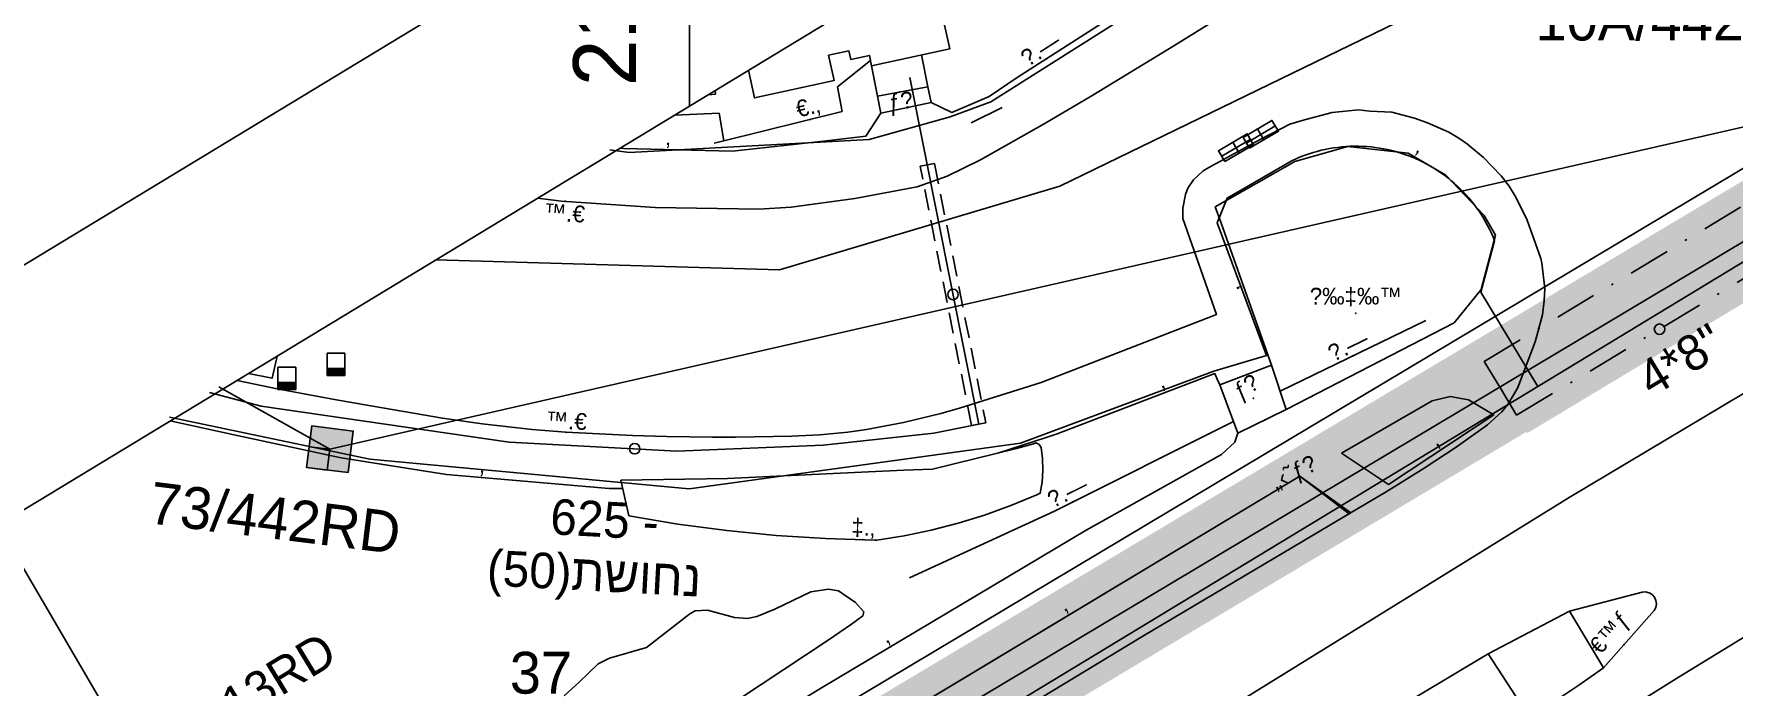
# Model space of a CAD drawing. Header units: metres. Extents: x 218299 to 220222, y 572714 to 574340.
# Drawn here: x 219368.7 to 219449.9, y 574053.9 to 574085.1 of the extents above; entities that cross this region are included whole.
import ezdxf
from ezdxf.enums import TextEntityAlignment as Align

# ---------------------------------------------------------------- set-up
doc = ezdxf.new("R2010")
doc.units = ezdxf.units.M
doc.header["$MEASUREMENT"] = 0
doc.linetypes.add('DASH15', pattern=[1.5, 1, -0.5])
doc.linetypes.add('DASHDOT4', pattern=[4, 2, -1, 0, -1])
for name, color, linetype in [('1201', 7, 'Continuous'), ('1202', 7, 'Continuous'), ('1601', 44, 'LANDBORDER'), ('1602', 44, 'Continuous'), ('1603', 44, 'Continuous'), ('6011', 10, 'Continuous'), ('6082', 1, 'CABLEUNDPROPOSE03'), ('6151', 102, 'CABLEUNDEXIST03'), ('6371', 7, 'Continuous'), ('6701', 7, 'DASH15'), ('6707', 7, 'DASHDOT4'), ('6910', 102, 'Continuous'), ('6912', 1, 'Continuous'), ('6916', 7, 'Continuous'), ('A_POINTS', 2, 'Continuous'), ('M2200', 253, 'Continuous'), ('M2401', 7, 'Continuous'), ('M2404', 7, 'Continuous'), ('M2407', 253, 'Continuous'), ('M2408', 253, 'Continuous'), ('M2412', 253, 'Continuous'), ('M2420', 253, 'Continuous'), ('m2511', 253, 'Continuous'), ('M2601', 253, 'Continuous'), ('M2602', 253, 'Continuous'), ('M2604', 253, 'Continuous'), ('M2605', 253, 'Continuous'), ('M2802', 253, 'Continuous'), ('M2809', 253, 'Continuous'), ('M4903', 253, 'Continuous'), ('M5235', 253, 'Continuous'), ('PLTMarker', 51, 'Continuous')]:
    doc.layers.add(name, color=color, linetype=linetype)
doc.styles.add('HEBTXT', font='HEBTXT')
doc.styles.add('MAVAT_HEBTXT', font='HEBTXT')
doc.linetypes.add('CABLEUNDEXIST03', pattern='A,3.5,[222,elecad.shx,S=0.01,R=0,X=0,Y=0],1.5', length=5)
doc.linetypes.add('CABLEUNDPROPOSE03', pattern='A,2,[222,elecad.shx,S=0.01,R=0,X=0,Y=0],2,-1', length=5)
doc.linetypes.add('LANDBORDER', pattern='A,6.25,[208,elecad.shx,S=0.02,R=0,X=-0.6,Y=0],12.5,[208,elecad.shx,S=0.02,R=180,X=0.6,Y=0],6.25', length=25)

# ---------------------------------------------------------------- blocks, each defined once
blk = doc.blocks.new('6910')
at = {"layer": 'A_POINTS'}
blk.add_circle((0, 0), 0.25, dxfattribs=at)
at = {"color": 0, "style": 'HEBTXT', "flags": 1}
blk.add_attdef('CODE', (-2.918, 6.399), '', height=1.7, dxfattribs=at)
at = {"color": 0, "style": 'HEBTXT'}
for tag, p in [('PATH', (0.169, 4.708)), ('HTCH', (0.169, 2.708))]:
    blk.add_attdef(tag, text='', height=1.7, dxfattribs=at).set_placement(p, align=Align.MIDDLE_CENTER)
blk = doc.blocks.new('6371')
at = {"color": 0}
for points in [[(-1, -1), (-1, 1), (1, 1), (1, -1)], [(-1, -1), (-1, 0), (0, 0), (0, -1)]]:
    blk.add_lwpolyline(points, close=True, dxfattribs=at)
blk.add_solid([(-1, -1), (1, -1), (-1, 1), (1, 1)], dxfattribs=at)
at = {"color": 0, "style": 'HEBTXT'}
blk.add_attdef('POLE_NUM', (2, 2), '', height=2, dxfattribs=at)
at = {"color": 0, "style": 'HEBTXT', "flags": 1}
blk.add_attdef('MAP_TYPE', (2.062, -0.532), '', height=2, dxfattribs=at)
blk = doc.blocks.new('6916')
at = {"layer": 'A_POINTS'}
blk.add_circle((0, 0), 0.25, dxfattribs=at)
at = {"color": 0, "style": 'HEBTXT'}
for tag, p in [('HTCH', (0.006, 3.527)), ('PIPE', (0.049, 1.33))]:
    blk.add_attdef(tag, text='', height=1.7, dxfattribs=at).set_placement(p, align=Align.MIDDLE_CENTER)
blk = doc.blocks.new('1603')
at = {"layer": 'A_POINTS'}
blk.add_circle((0, 0), 0.25, dxfattribs=at)
at = {"color": 0, "style": 'HEBTXT'}
blk.add_attdef('PARCEL_NUM', text='', height=2, dxfattribs=at).set_placement((0, 1), align=Align.CENTER)
at = {"color": 0, "style": 'HEBTXT', "flags": 1}
blk.add_attdef('LOT_NUM', text='', height=2, dxfattribs=at).set_placement((0, -2.5), align=Align.CENTER)
blk = doc.blocks.new('M2802')
blk.add_circle((0, 0), 0.025)
at = {"style": 'MAVAT_HEBTXT'}
blk.add_attdef('NAME', text='', height=0.8, dxfattribs=at).set_placement((0, 1.59), align=Align.MIDDLE)
blk = doc.blocks.new('M2404')
blk.add_circle((0, 0), 0.025)
at = {"style": 'MAVAT_HEBTXT'}
blk.add_attdef('NAME', text='', height=0.8, dxfattribs=at).set_placement((0, 1.59), align=Align.MIDDLE)
blk = doc.blocks.new('M2408')
blk.add_circle((0, 0), 0.025)
at = {"style": 'MAVAT_HEBTXT'}
blk.add_attdef('NAME', text='', height=0.8, dxfattribs=at).set_placement((0, 1.59), align=Align.MIDDLE)
blk = doc.blocks.new('M2412')
blk.add_circle((0, 0), 0.025)
at = {"style": 'MAVAT_HEBTXT'}
blk.add_attdef('NAME', text='', height=0.8, dxfattribs=at).set_placement((0, 1.59), align=Align.MIDDLE)
blk = doc.blocks.new('M2601')
blk.add_circle((0, 0), 0.025)
at = {"style": 'MAVAT_HEBTXT'}
blk.add_attdef('NAME', text='', height=0.8, dxfattribs=at).set_placement((0, 1.59), align=Align.MIDDLE)
blk = doc.blocks.new('M2602')
blk.add_circle((0, 0), 0.025)
at = {"style": 'MAVAT_HEBTXT'}
blk.add_attdef('NAME', text='', height=0.8, dxfattribs=at).set_placement((0, 1.59), align=Align.MIDDLE)
blk = doc.blocks.new('M2604')
blk.add_circle((0, 0), 0.025)
at = {"style": 'MAVAT_HEBTXT'}
blk.add_attdef('NAME', text='', height=0.8, dxfattribs=at).set_placement((0, 1.59), align=Align.MIDDLE)
blk = doc.blocks.new('M2605')
blk.add_circle((0, 0), 0.025)
at = {"style": 'MAVAT_HEBTXT'}
blk.add_attdef('NAME', text='', height=0.8, dxfattribs=at).set_placement((0, 1.59), align=Align.MIDDLE)
blk = doc.blocks.new('M2809')
blk.add_circle((0, 0), 0.025)
at = {"style": 'MAVAT_HEBTXT'}
blk.add_attdef('NAME', text='', height=0.8, dxfattribs=at).set_placement((0, 1.59), align=Align.MIDDLE)
blk = doc.blocks.new('*U89')
at = {"linetype": 'Continuous'}
for p, q in [((-0.85, 0), (-0.85, -0.66)), ((0.85, 0), (0.85, -0.66))]:
    blk.add_line(p, q, dxfattribs=at)
blk.add_solid([(-0.85, 0), (-0.85, -0.66), (0.85, -0.66)], dxfattribs=at)
at = {"linetype": 'Continuous', "extrusion": (0, 0, -1)}
blk.add_solid([(0.85, 0), (-0.85, 0), (-0.85, -0.66)], dxfattribs=at)
blk = doc.blocks.new('M5235')
for points in [[(-0.85, 1.47), (0.85, 1.47)], [(-0.85, -0.66), (-0.85, 1.47)], [(-0.85, 0), (0.85, 0)], [(0.85, -0.66), (0.85, 1.47)], [(-0.85, -0.66), (0.85, -0.66)]]:
    blk.add_lwpolyline(points)
at = {"linetype": 'Continuous'}
blk.add_blockref('*U89', (0, 0), dxfattribs=at)
at = {"style": 'MAVAT_HEBTXT', "flags": 1}
for tag, p in [('MARK', (0, 2.72)), ('HEIGHT', (0, -1.92)), ('NAME', (0, -4.48))]:
    blk.add_attdef(tag, text='', height=0.8, dxfattribs=at).set_placement(p, align=Align.MIDDLE)
blk = doc.blocks.new('M4903')
blk.add_lwpolyline([(-1.6, -0.59), (1.6, -0.59), (1.6, 0.62), (-1.6, 0.62)], close=True)
for points in [[(-1.57, 0), (1.57, 0)], [(0, 0.62), (0, -0.59)]]:
    blk.add_lwpolyline(points)
at = {"style": 'MAVAT_HEBTXT', "flags": 1}
for tag, p in [('MARK', (0, 1.87)), ('IL', (0, -6.97))]:
    blk.add_attdef(tag, text='', height=0.8, dxfattribs=at).set_placement(p, align=Align.MIDDLE)
at = {"style": 'MAVAT_HEBTXT'}
for tag, p in [('HEIGHT', (0, -1.84)), ('NAME', (0, -4.41))]:
    blk.add_attdef(tag, text='', height=0.8, dxfattribs=at).set_placement(p, align=Align.MIDDLE)
blk = doc.blocks.new('111')
at = {"layer": 'M2200'}
blk.add_polyline3d([(219418.495, 574092.859, 595.771), (219418.857, 574092.938, 594.815), (219419.959, 574087.87, 594.815), (219412.052, 574086.15, 602.165), (219412.437, 574084.381, 595.565), (219408.704, 574083.568, 595.565), (219408.597, 574084.057, 595.565), (219407.712, 574083.865, 595.565), (219407.622, 574084.279, 600.965), (219406.647, 574084.067, 600.965), (219406.911, 574082.855, 596.165), (219403.098, 574082.026, 596.165), (219402.81, 574083.349, 599.92)], dxfattribs=at)
at = {"layer": 'M2401'}
for points in [[(219392.737, 574077.24, 593.008), (219393.87, 574077.094, 593.008), (219398.348, 574076.789, 593.008), (219403.318, 574076.709, 593.008), (219404.85, 574076.802, 593.008), (219407.899, 574077.215, 593.008), (219410.885, 574077.78, 593.008), (219412.318, 574078.293, 593.008), (219413.904, 574079.073, 593.008), (219416.957, 574080.792, 593.008), (219419.195, 574082.115, 593.008), (219423.153, 574084.523, 593.008), (219430.845, 574089.291, 593.008), (219436.498, 574092.659, 593.008), (219438.287, 574093.742, 593.008), (219445.519, 574098.139, 593.008), (219451.2, 574101.519, 593.008)], [(219411.36, 574050.058, 579.637), (219421.676, 574056.302, 579.637), (219427.464, 574059.739, 579.637), (219428.761, 574060.508, 579.637), (219431.358, 574062.048, 579.637), (219433.304, 574063.203, 579.637), (219435.127, 574064.339, 579.637), (219436.657, 574065.342, 579.637), (219438.141, 574066.411, 579.637), (219438.832, 574067.028, 579.637), (219439.127, 574067.376, 579.637), (219439.582, 574068.159, 579.637), (219439.653, 574068.314, 579.637), (219440.433, 574070.371, 579.637), (219440.773, 574071.667, 579.637), (219440.865, 574072.324, 579.637), (219440.887, 574072.924, 579.637), (219440.75, 574074.125, 579.637), (219440.693, 574074.348, 579.637), (219440.044, 574076.181, 579.637), (219439.51, 574077.288, 579.637), (219439.18, 574077.812, 579.637), (219438.806, 574078.299, 579.637), (219437.954, 574079.176, 579.637), (219437.308, 574079.724, 579.637), (219437.195, 574079.82, 579.637), (219436.785, 574080.106, 579.637), (219436.3, 574080.387, 579.637), (219435.278, 574080.846, 579.637), (219434.66, 574081.069, 579.637), (219433.571, 574081.349, 579.637), (219432.527, 574081.401, 579.637), (219431.977, 574081.455, 579.637), (219430.73, 574081.336, 579.637), (219429.407, 574080.989, 579.637), (219428.705, 574080.774, 579.637), (219427.284, 574080.041, 579.637), (219424.832, 574078.706, 579.637), (219424.56, 574078.544, 579.637), (219424.087, 574078.112, 579.637), (219423.821, 574077.718, 579.637), (219423.705, 574077.408, 579.637), (219423.579, 574076.756, 579.637), (219423.58, 574076.26, 579.637), (219425.19, 574071.671, 579.637), (219416.811, 574068.427, 579.637), (219412.898, 574067.197, 579.637), (219412.017, 574066.943, 579.637), (219410.228, 574066.52, 579.637), (219408.458, 574066.178, 579.637), (219407.568, 574066.049, 579.637), (219406.226, 574065.921, 579.637), (219404.883, 574065.857, 579.637), (219402.195, 574065.817, 579.637), (219401.102, 574065.82, 579.637), (219398.918, 574065.845, 579.637), (219397.279, 574065.889, 579.637), (219394.078, 574066.051, 579.637), (219392.481, 574066.178, 579.637), (219390.089, 574066.446, 579.637), (219388.182, 574066.722, 579.637), (219384.388, 574067.369, 579.637), (219383.019, 574067.618, 579.637), (219380.284, 574068.127, 579.637), (219378.369, 574068.528, 579.637)], [(219380.278, 574069.686, 587.687), (219380.043, 574068.63, 587.687), (219378.913, 574068.858, 587.687)], [(219414.779, 574041.462, 584.533), (219438.173, 574055.457, 584.533), (219442.072, 574057.5, 584.533), (219445.54, 574058.403, 584.533), (219445.705, 574058.415, 584.533), (219445.874, 574058.376, 584.533), (219446.023, 574058.287, 584.533), (219446.134, 574058.164, 584.533), (219446.203, 574058.013, 584.533), (219446.214, 574057.927, 584.533), (219446.226, 574057.841, 584.533), (219446.195, 574057.671, 584.533), (219446.118, 574057.524, 584.533), (219443.688, 574054.786, 584.533), (219442.512, 574053.966, 584.533), (219440.165, 574052.397, 584.533)]]:
    blk.add_polyline3d(points, dxfattribs=at)
at = {"layer": 'M2404'}
for points in [[(219392.737, 574077.24, 593.008), (219393.87, 574077.094, 593.008), (219398.348, 574076.789, 593.008), (219403.318, 574076.709, 593.008), (219404.85, 574076.802, 593.008), (219407.899, 574077.215, 593.008), (219410.885, 574077.78, 593.008), (219412.318, 574078.293, 593.008), (219413.904, 574079.073, 593.008), (219416.957, 574080.792, 593.008), (219419.195, 574082.115, 593.008), (219423.153, 574084.523, 593.008), (219430.845, 574089.291, 593.008), (219436.498, 574092.659, 593.008), (219438.287, 574093.742, 593.008), (219445.519, 574098.139, 593.008), (219451.2, 574101.519, 593.008)], [(219411.36, 574050.058, 589.648), (219421.676, 574056.302, 589.648), (219427.464, 574059.739, 589.648), (219428.761, 574060.508, 589.648), (219431.358, 574062.048, 589.648), (219433.304, 574063.203, 589.648), (219435.127, 574064.339, 589.648), (219436.657, 574065.342, 589.648), (219438.141, 574066.411, 589.648), (219438.832, 574067.028, 589.648), (219439.127, 574067.376, 589.648), (219439.582, 574068.159, 589.648), (219439.653, 574068.314, 589.648), (219440.433, 574070.371, 589.648), (219440.773, 574071.667, 589.648), (219440.865, 574072.324, 589.648), (219440.887, 574072.924, 589.648), (219440.75, 574074.125, 589.648), (219440.693, 574074.348, 589.648), (219440.044, 574076.181, 589.648), (219439.51, 574077.288, 589.648), (219439.18, 574077.812, 589.648), (219438.806, 574078.299, 589.648), (219437.954, 574079.176, 589.648), (219437.308, 574079.724, 589.648), (219437.195, 574079.82, 589.648), (219436.785, 574080.106, 589.648), (219436.3, 574080.387, 589.648), (219435.278, 574080.846, 589.648), (219434.66, 574081.069, 589.648), (219433.571, 574081.349, 589.648), (219432.527, 574081.401, 589.648), (219431.977, 574081.455, 589.648), (219430.73, 574081.336, 589.648), (219429.407, 574080.989, 589.648), (219428.705, 574080.774, 589.648), (219427.284, 574080.041, 589.648), (219424.832, 574078.706, 589.648), (219424.56, 574078.544, 589.648), (219424.087, 574078.112, 589.648), (219423.821, 574077.718, 589.648), (219423.705, 574077.408, 589.648), (219423.579, 574076.756, 589.648), (219423.58, 574076.26, 589.648), (219425.19, 574071.671, 589.648), (219416.811, 574068.427, 589.648), (219412.898, 574067.197, 589.648), (219412.017, 574066.943, 589.648), (219410.228, 574066.52, 589.648), (219408.458, 574066.178, 589.648), (219407.568, 574066.049, 589.648), (219406.226, 574065.921, 589.648), (219404.883, 574065.857, 589.648), (219402.195, 574065.817, 589.648), (219401.102, 574065.82, 589.648), (219398.918, 574065.845, 589.648), (219397.279, 574065.889, 589.648), (219394.078, 574066.051, 589.648), (219392.481, 574066.178, 589.648), (219390.089, 574066.446, 589.648), (219388.182, 574066.722, 589.648), (219384.388, 574067.369, 589.648), (219383.019, 574067.618, 589.648), (219380.284, 574068.127, 589.648), (219378.369, 574068.528, 589.648)], [(219380.278, 574069.686, 587.687), (219380.043, 574068.63, 587.687), (219378.913, 574068.858, 587.687)], [(219442.072, 574057.5, 585.433), (219445.54, 574058.403, 585.433), (219445.705, 574058.415, 585.433), (219445.874, 574058.376, 585.433), (219446.023, 574058.287, 585.433), (219446.134, 574058.164, 585.433), (219446.203, 574058.013, 585.433), (219446.214, 574057.927, 585.433), (219446.226, 574057.841, 585.433), (219446.195, 574057.671, 585.433), (219446.118, 574057.524, 585.433), (219443.688, 574054.786, 585.433)], [(219438.173, 574055.457, 584.533), (219414.779, 574041.462, 584.533), (219412.836, 574040.317, 584.533), (219410.872, 574039.133, 584.533), (219404.77, 574035.358, 584.533), (219401.829, 574033.543, 584.533), (219397.433, 574030.898, 584.533), (219391.903, 574027.545, 584.533), (219386.946, 574024.527, 584.533), (219384.344, 574022.982, 584.533), (219379.163, 574019.824, 584.533), (219373.769, 574016.61, 584.533), (219371.574, 574015.274, 584.533), (219369.378, 574013.939, 584.533), (219360.586, 574008.593, 584.533), (219355.962, 574005.844, 584.533), (219346.068, 573999.885, 584.533), (219344.867, 573999.171, 584.533), (219344.867, 573999.171, 584.533), (219344.867, 573999.171, 584.533), (219340.523, 573996.585, 584.533)]]:
    blk.add_polyline3d(points, dxfattribs=at)
at = {"layer": 'M2407'}
for points in [[(219401.242, 574082.207, 587.612), (219400.889, 574082.184, 587.612)], [(219399.284, 574081.211, 587.612), (219401.417, 574081.304, 587.612)]]:
    blk.add_polyline3d(points, dxfattribs=at)
at = {"layer": 'M2408'}
for points in [[(219436.557, 574071.285, 585.287), (219428.52, 574067.129, 585.287), (219426.212, 574066.003, 585.287), (219426.072, 574065.58, 585.287), (219425.432, 574064.984, 585.287), (219418.959, 574061.369, 585.287)], [(219443.688, 574054.786, 585.283), (219442.072, 574057.5, 585.283)], [(219440.165, 574052.397, 585.208), (219438.173, 574055.457, 585.208)]]:
    blk.add_polyline3d(points, dxfattribs=at)
at = {"layer": 'M2412'}
for points in [[(219411.391, 574082.562, 587.351), (219408.982, 574082.118, 587.351), (219409.14, 574081.296, 586.976), (219411.554, 574081.807, 586.976)], [(219425.353, 574068.309, 586.802), (219426.212, 574066.003, 585.002), (219428.52, 574067.129, 585.002), (219427.821, 574069.259, 586.802)]]:
    blk.add_polyline3d(points, close=True, dxfattribs=at)
at = {"layer": 'M2420'}
for points in [[(219269.5, 573961.12), (219289.529, 573970.985), (219308.394, 573982.007), (219313.709, 573985.471), (219375.059, 574021.492), (219442.049, 574062.93), (219453.2, 574069.582), (219466.311, 574076.718), (219568.204, 574138.273), (219580.156, 574145.612), (219595.255, 574153.366), (219695.469, 574214.527), (219702.903, 574218.819)], [(219277.3, 573946.38), (219296.25, 573958.952), (219314.339, 573973.014), (219319.452, 573976.38), (219380.511, 574012.609), (219447.317, 574054.359), (219459.053, 574061.55), (219471.289, 574068.042), (219573.396, 574129.726), (219586.187, 574137.537), (219600.145, 574144.634), (219701.809, 574206.914), (219707.996, 574210.42)], [(219387.876, 574074.293), (219404.3, 574073.81), (219417.7, 574077.81), (219439.91, 574088.62), (219452.2, 574097.88), (219463.7, 574104.81), (219475.2, 574114.31), (219476.5, 574115.38), (219480.2, 574124.88), (219481.338, 574130.965)]]:
    blk.add_lwpolyline(points, dxfattribs=at)
at = {"layer": 'm2511'}
blk.add_polyline3d([(219427.821, 574069.259, 587.612), (219428.52, 574067.129, 587.612)], dxfattribs=at)
at = {"layer": 'M2601'}
for points in [[(219408.704, 574083.568, 588.962), (219408.982, 574082.118, 588.962), (219409.14, 574081.296, 588.962), (219408.431, 574080.204, 588.962), (219406.405, 574079.956, 588.962), (219402.06, 574079.491, 589.112), (219396.839, 574079.608, 589.112), (219396.667, 574079.624, 589.112)], [(219414.946, 574081.574, 588.002), (219413.462, 574080.831, 588.002)], [(219425.134, 574076.822, 587.462), (219428.935, 574078.988, 587.312), (219428.935, 574078.988, 587.312), (219431.469, 574079.714, 587.312), (219431.469, 574079.714, 587.312), (219434.36, 574079.387, 587.162), (219434.36, 574079.387, 587.162), (219436.164, 574078.342, 587.012), (219436.164, 574078.342, 587.012), (219437.984, 574076.406, 586.712), (219437.984, 574076.406, 586.712), (219438.533, 574075.47, 586.562), (219438.533, 574075.47, 586.562), (219437.845, 574072.868, 586.262), (219437.845, 574072.868, 586.262), (219436.557, 574071.285, 585.962), (219436.557, 574071.285, 585.962)], [(219427.821, 574069.259, 587.612), (219427.821, 574069.259, 587.612), (219425.399, 574076.085, 587.462), (219425.399, 574076.085, 587.462), (219425.134, 574076.822, 587.462), (219425.134, 574076.822, 587.462)], [(219426.212, 574066.003, 585.962), (219426.212, 574066.003, 585.962), (219426.212, 574066.003, 585.962), (219426.212, 574066.003, 585.962), (219425.353, 574068.309, 587.612), (219425.353, 574068.309, 587.612), (219425.232, 574068.584, 587.612), (219425.111, 574068.858, 587.612), (219425.111, 574068.858, 587.612), (219417.578, 574065.978, 587.612), (219417.045, 574065.805, 587.63)], [(219431.168, 574065.055, 585.737), (219435.504, 574067.546, 585.887), (219436.366, 574067.757, 585.887), (219437.238, 574067.595, 585.887), (219438.447, 574066.874, 585.887), (219433.418, 574063.557, 585.737), (219431.168, 574065.055, 585.737)], [(219383.349, 574064.833, 588.362), (219378.367, 574065.889, 588.598), (219375.173, 574066.591, 588.598)], [(219417.045, 574065.805, 587.63), (219414.74, 574065.055, 587.706)], [(219396.806, 574063.358, 588.195), (219396.156, 574063.353, 588.212), (219388.372, 574064.033, 588.362), (219383.349, 574064.833, 588.362)], [(219431.61, 574062.198, 585.737), (219429.179, 574063.952, 585.737), (219404.53, 574049.137, 584.837)], [(219418.959, 574061.369, 585.362), (219418.959, 574061.369, 585.362), (219418.959, 574061.369, 585.362), (219406.393, 574053.882, 585.062), (219400.325, 574050.186, 584.762)]]:
    blk.add_polyline3d(points, dxfattribs=at)
at = {"layer": 'M2602'}
for points in [[(219408.649, 574083.821, 588.062), (219407.066, 574082.559, 588.062), (219407.295, 574081.381, 588.062), (219401.633, 574079.979, 588.062), (219401.17, 574079.864, 588.062)], [(219401.242, 574082.207, 588.062), (219401.22, 574082.385, 588.062)], [(219401.633, 574079.979, 588.062), (219401.417, 574081.304, 588.062)]]:
    blk.add_polyline3d(points, dxfattribs=at)
at = {"layer": 'M2604'}
blk.add_polyline3d([(219397.099, 574062.048, 588.705), (219399.433, 574061.658, 588.627), (219401.779, 574061.348, 588.547), (219404.133, 574061.117, 588.463), (219406.494, 574060.966, 588.377), (219408.859, 574060.894, 588.288), (219408.96, 574060.893, 588.285), (219410.255, 574061.099, 588.021), (219411.548, 574061.368, 587.807), (219412.834, 574061.7, 587.641), (219414.107, 574062.093, 587.525), (219415.364, 574062.547, 587.459), (219416.6, 574063.059, 587.443), (219416.764, 574063.132, 587.445), (219416.857, 574063.669, 587.63), (219416.893, 574064.227, 587.763), (219416.873, 574064.797, 587.842), (219416.804, 574065.323, 587.865), (219416.715, 574065.459, 587.865), (219416.662, 574065.5, 587.865), (219416.548, 574065.536, 587.865), (219416.442, 574065.498, 587.865), (219415.627, 574065.274, 587.865), (219411.611, 574064.281, 587.865), (219410.25, 574064.237, 587.865), (219401.82, 574063.842, 588.495), (219396.718, 574063.752, 588.285), (219397.099, 574062.048, 588.705)], dxfattribs=at)
at = {"layer": 'M2605'}
for points in [[(219424.352, 574088.58, 587.312), (219424.352, 574088.58, 587.312), (219415.669, 574083.002, 587.312), (219414.326, 574082.096, 587.312), (219412.537, 574081.33, 587.312), (219411.554, 574081.807, 587.312), (219411.554, 574081.807, 587.312), (219411.391, 574082.562, 587.351), (219411.094, 574084.088, 587.445)], [(219428.232, 574068.006, 586.53), (219435.205, 574071.398, 586.53)], [(219410.518, 574059.085, 586.83), (219417.443, 574062.283, 586.53), (219426.005, 574066.56, 586.53)]]:
    blk.add_polyline3d(points, dxfattribs=at)
at = {"layer": 'M2802'}
blk.add_polyline3d([(219427.821, 574069.259, 586.802), (219425.399, 574076.085, 586.723), (219425.134, 574076.822, 586.723), (219428.935, 574078.988, 586.573), (219431.469, 574079.714, 586.423), (219434.36, 574079.387, 586.273), (219436.164, 574078.342, 586.123), (219437.984, 574076.406, 585.973), (219438.533, 574075.47, 585.823), (219437.845, 574072.868, 585.523), (219436.557, 574071.285, 585.287), (219428.52, 574067.129, 585.062)], close=True, dxfattribs=at)
blk.add_polyline3d([(219394.005, 574053.448, 585.959), (219394.72, 574054.111, 586.086), (219395.63, 574054.979, 586.26), (219396.165, 574055.251, 586.296), (219397.949, 574055.763, 586.296), (219400.018, 574057.371, 586.296), (219400.275, 574057.509, 586.296), (219400.858, 574057.539, 586.296), (219402.15, 574057.196, 586.296), (219402.772, 574057.15, 586.296), (219403.211, 574057.245, 586.296), (219404.082, 574057.601, 586.296), (219405.794, 574058.416, 586.296), (219406.638, 574058.554, 586.296), (219407.113, 574058.465, 586.141), (219407.941, 574057.916, 585.456), (219408.336, 574057.465, 585.174), (219408.283, 574057.267, 585.036), (219407.75, 574056.875, 584.845), (219406.623, 574056.107, 584.826), (219402.345, 574053.281, 584.616)], dxfattribs=at)
at = {"layer": 'M2809'}
blk.add_polyline3d([(219411.36, 574050.058, 584.308), (219421.676, 574056.302, 584.608), (219427.464, 574059.739, 584.908), (219428.761, 574060.508, 584.938), (219431.358, 574062.048, 584.892), (219431.528, 574062.149, 584.893), (219429.179, 574063.952, 584.998), (219416.854, 574056.545, 584.788), (219404.53, 574049.137, 584.683)], dxfattribs=at)
for points in [[(219442.072, 574057.5, 585.433), (219445.54, 574058.403, 585.433), (219445.705, 574058.415, 585.433), (219445.874, 574058.376, 585.433), (219446.023, 574058.287, 585.433), (219446.134, 574058.164, 585.433), (219446.203, 574058.013, 585.433), (219446.226, 574057.841, 585.433), (219446.195, 574057.671, 585.433), (219446.118, 574057.524, 585.433), (219443.688, 574054.786, 585.283)], [(219414.779, 574041.462, 584.533), (219438.173, 574055.457, 585.283), (219440.165, 574052.397, 585.208), (219416.193, 574037.871, 584.383), (219414.958, 574037.091, 584.293), (219413.335, 574036.067, 584.293), (219394.826, 574024.937, 583.768), (219388.956, 574021.369, 583.558), (219384.659, 574018.821, 583.453), (219369.385, 574009.588, 583.033), (219371.574, 574015.274, 583.348), (219371.574, 574015.274, 583.325), (219371.574, 574015.274, 583.325), (219373.769, 574016.61, 583.378), (219379.163, 574019.824, 583.588), (219384.344, 574022.982, 583.693), (219386.946, 574024.527, 583.798), (219391.903, 574027.545, 584.008), (219397.433, 574030.898, 584.113), (219401.829, 574033.543, 584.218), (219404.77, 574035.358, 584.323), (219410.872, 574039.133, 584.428), (219412.836, 574040.317, 584.533)]]:
    blk.add_polyline3d(points, close=True, dxfattribs=at)
at = {"layer": 'M2404'}
ref = blk.add_blockref('M2404', (219394.052, 574077.082), dxfattribs=dict(at, xscale=0.5, yscale=0.5, zscale=0.5))
ref.add_attrib('NAME', '™.€', dxfattribs={"layer": '0', "height": 0.8, "rotation": 356.10667, "style": 'MAVAT_HEBTXT'}).set_placement((219394.015, 574076.533), align=Align.MIDDLE)
ref = blk.add_blockref('M2404', (219394.078, 574066.051), dxfattribs=dict(at, xscale=0.5, yscale=0.5, zscale=0.5))
ref.add_attrib('NAME', '™.€', dxfattribs={"layer": '0', "height": 0.8, "rotation": 357.10802, "style": 'MAVAT_HEBTXT'}).set_placement((219394.106, 574066.6), align=Align.MIDDLE)
at = {"layer": 'M2408'}
ref = blk.add_blockref('M2408', (219427.507, 574066.635), dxfattribs=dict(at, xscale=0.5, yscale=0.5, zscale=0.5))
ref.add_attrib('NAME', '„‹˜ƒ\x8e', dxfattribs={"layer": '0', "height": 0.8, "rotation": 26.00496, "style": 'MAVAT_HEBTXT'}).set_placement((219428.927, 574064.051), align=Align.MIDDLE)
at = {"layer": 'M2412'}
ref = blk.add_blockref('M2412', (219410.022, 574082.309), dxfattribs=dict(at, xscale=0.5, yscale=0.5, zscale=0.5, rotation=273.7050076269932))
ref.add_attrib('NAME', 'ƒ\x8e', dxfattribs={"layer": '0', "height": 0.8, "rotation": 8.6282, "style": 'MAVAT_HEBTXT'}).set_placement((219410.104, 574081.766), align=Align.MIDDLE)
ref = blk.add_blockref('M2412', (219426.955, 574067.673), dxfattribs=dict(at, xscale=0.5, yscale=0.5, zscale=0.5))
ref.add_attrib('NAME', 'ƒ\x8e', dxfattribs={"layer": '0', "height": 0.8, "rotation": 32.63426, "style": 'MAVAT_HEBTXT'}).set_placement((219426.659, 574068.136), align=Align.MIDDLE)
at = {"layer": 'M2601'}
ref = blk.add_blockref('M2601', (219398.966, 574079.56), dxfattribs=dict(at, xscale=0.5, yscale=0.5, zscale=0.5))
ref.add_attrib('NAME', '‚', dxfattribs={"layer": '0', "height": 0.8, "rotation": 358.71322, "style": 'MAVAT_HEBTXT'}).set_placement((219398.978, 574080.11), align=Align.MIDDLE)
ref = blk.add_blockref('M2601', (219434.664, 574079.211), dxfattribs=dict(at, xscale=0.5, yscale=0.5, zscale=0.5))
ref.add_attrib('NAME', '‚', dxfattribs={"layer": '0', "height": 0.8, "rotation": 329.93361, "style": 'MAVAT_HEBTXT'}).set_placement((219434.939, 574079.687), align=Align.MIDDLE)
ref = blk.add_blockref('M2601', (219426.479, 574073.041), dxfattribs=dict(at, xscale=0.5, yscale=0.5, zscale=0.5))
ref.add_attrib('NAME', '‚', dxfattribs={"layer": '0', "height": 0.8, "rotation": 109.53016, "style": 'MAVAT_HEBTXT'}).set_placement((219425.961, 574072.857), align=Align.MIDDLE)
ref = blk.add_blockref('M2601', (219422.746, 574067.954), dxfattribs=dict(at, xscale=0.5, yscale=0.5, zscale=0.5))
ref.add_attrib('NAME', '‚', dxfattribs={"layer": '0', "height": 0.8, "rotation": 20.92021, "style": 'MAVAT_HEBTXT'}).set_placement((219422.55, 574068.468), align=Align.MIDDLE)
ref = blk.add_blockref('M2601', (219435.924, 574065.21), dxfattribs=dict(at, xscale=0.5, yscale=0.5, zscale=0.5))
ref.add_attrib('NAME', '‚', dxfattribs={"layer": '0', "height": 0.8, "rotation": 33.41518, "style": 'MAVAT_HEBTXT'}).set_placement((219435.621, 574065.669), align=Align.MIDDLE)
ref = blk.add_blockref('M2601', (219390.055, 574063.886), dxfattribs=dict(at, xscale=0.5, yscale=0.5, zscale=0.5))
ref.add_attrib('NAME', '‚', dxfattribs={"layer": '0', "height": 0.8, "rotation": 355.00621, "style": 'MAVAT_HEBTXT'}).set_placement((219390.103, 574064.434), align=Align.MIDDLE)
ref = blk.add_blockref('M2601', (219418.139, 574057.317), dxfattribs=dict(at, xscale=0.5, yscale=0.5, zscale=0.5))
ref.add_attrib('NAME', '‚', dxfattribs={"layer": '0', "height": 0.8, "rotation": 31.00778, "style": 'MAVAT_HEBTXT'}).set_placement((219417.855, 574057.788), align=Align.MIDDLE)
ref = blk.add_blockref('M2601', (219409.622, 574055.806), dxfattribs=dict(at, xscale=0.5, yscale=0.5, zscale=0.5))
ref.add_attrib('NAME', '‚', dxfattribs={"layer": '0', "height": 0.8, "rotation": 30.78749, "style": 'MAVAT_HEBTXT'}).set_placement((219409.341, 574056.278), align=Align.MIDDLE)
at = {"layer": 'M2602'}
ref = blk.add_blockref('M2602', (219405.798, 574081.01), dxfattribs=dict(at, xscale=0.5, yscale=0.5, zscale=0.5))
ref.add_attrib('NAME', '€.‚', dxfattribs={"layer": '0', "height": 0.8, "rotation": 13.91258, "style": 'MAVAT_HEBTXT'}).set_placement((219405.665, 574081.544), align=Align.MIDDLE)
at = {"layer": 'M2604'}
ref = blk.add_blockref('M2604', (219408.283, 574060.912), dxfattribs=dict(at, xscale=0.5, yscale=0.5, zscale=0.5))
ref.add_attrib('NAME', '‡.‚', dxfattribs={"layer": '0', "height": 0.8, "rotation": 358.27079, "style": 'MAVAT_HEBTXT'}).set_placement((219408.3, 574061.461), align=Align.MIDDLE)
at = {"layer": 'M2605'}
ref = blk.add_blockref('M2605', (219417.07, 574083.902), dxfattribs=dict(at, xscale=0.5, yscale=0.5, zscale=0.5))
ref.add_attrib('NAME', '\x9a.—', dxfattribs={"layer": '0', "height": 0.8, "rotation": 32.71349, "style": 'MAVAT_HEBTXT'}).set_placement((219416.773, 574084.365), align=Align.MIDDLE)
ref = blk.add_blockref('M2605', (219431.719, 574069.702), dxfattribs=dict(at, xscale=0.5, yscale=0.5, zscale=0.5))
ref.add_attrib('NAME', '\x9a.—', dxfattribs={"layer": '0', "height": 0.8, "rotation": 25.94195, "style": 'MAVAT_HEBTXT'}).set_placement((219431.478, 574070.196), align=Align.MIDDLE)
ref = blk.add_blockref('M2605', (219418.31, 574062.716), dxfattribs=dict(at, xscale=0.5, yscale=0.5, zscale=0.5))
ref.add_attrib('NAME', '\x9a.—', dxfattribs={"layer": '0', "height": 0.8, "rotation": 26.53978, "style": 'MAVAT_HEBTXT'}).set_placement((219418.064, 574063.208), align=Align.MIDDLE)
at = {"layer": 'M2802'}
ref = blk.add_blockref('M2802', (219431.85, 574071.739, 586.502), dxfattribs=dict(at, xscale=0.5, yscale=0.5, zscale=0.5))
ref.add_attrib('NAME', '\x8d‰‡‰™', dxfattribs={"layer": '0', "height": 0.8, "style": 'MAVAT_HEBTXT'}).set_placement((219431.85, 574072.535, 586.502), align=Align.MIDDLE)
at = {"layer": 'M2809'}
ref = blk.add_blockref('M2809', (219444.67, 574055.892, 585.343), dxfattribs=dict(at, xscale=0.5, yscale=0.5, zscale=0.5))
ref.add_attrib('NAME', '€™ƒ', dxfattribs={"layer": '0', "height": 0.8, "rotation": 48.40778, "style": 'MAVAT_HEBTXT'}).set_placement((219444.075, 574056.421, 585.343), align=Align.MIDDLE)
at = {"layer": 'M4903'}
for p, xscale, yscale, zscale, rotation in [((219427.313, 574080.282, 586.38), 0.4999999999999998, 0.4999999999999998, 0.4999999999999998, 30.62473108678914), ((219426.13, 574079.643, 586.38), 0.5, 0.5, 0.5, 30.34636530998134)]:
    blk.add_blockref('M4903', p, dxfattribs=dict(at, xscale=xscale, yscale=yscale, zscale=zscale, rotation=rotation))
at = {"layer": 'M5235', "xscale": 0.5, "yscale": 0.5, "zscale": 0.5}
for p in [(219383.099, 574069.099, 587.468), (219380.744, 574068.42, 587.505)]:
    blk.add_blockref('M5235', p, dxfattribs=at)
blk = doc.blocks.new('6912')
at = {"layer": 'A_POINTS'}
blk.add_circle((0, 0), 0.25, dxfattribs=at)
at = {"color": 0, "style": 'HEBTXT', "flags": 1}
blk.add_attdef('CODE', (-2.918, 6.399), '', height=1.7, dxfattribs=at)
at = {"color": 0, "style": 'HEBTXT'}
for tag, p in [('PATH', (0.169, 4.708)), ('HTCH', (0.169, 2.708))]:
    blk.add_attdef(tag, text='', height=1.7, dxfattribs=at).set_placement(p, align=Align.MIDDLE_CENTER)

msp = doc.modelspace()

# ---------------------------------------------------------------- linework, layer by layer
at = {"layer": '1201'}
msp.add_lwpolyline([(219400, 574081.6447), (219400, 574093.3395)], dxfattribs=at)
at = {"layer": '1202'}
for points in [[(218726.735, 572719.2942), (220113.8457, 573560.3928), (219685.6545, 574266.551), (218298.5438, 573425.4525)], [(218730.1009, 572733.03), (220100.1099, 573563.7586), (219682.2886, 574252.8152), (218312.2795, 573422.0866)]]:
    msp.add_lwpolyline(points, close=True, dxfattribs=at)
at = {"layer": '1601'}
for points in [[(219463.12, 574081.92), (219440.56, 574068.24), (219417.37, 574054.19), (219366.7, 574023.54), (219335.463, 574004.881), (219317.12, 573993.92), (219267.9449, 573964.7529), (219262.41, 573961.47), (219259.7877, 573966.0376), (219248.31, 573986.03), (219246.6722, 573988.9011)], [(219282.8532, 573937.73), (219281.5263, 573940.1351), (219267.9449, 573964.7529), (219317.12, 573993.92), (219335.463, 574004.881), (219366.7, 574023.54), (219417.37, 574054.19), (219440.56, 574068.24), (219463.12, 574081.92)]]:
    msp.add_lwpolyline(points, dxfattribs=at)
at = {"layer": '1602'}
for points in [[(219396.1913, 574079.5422), (219397.11, 574079.42), (219408.59, 574080.04), (219412.46, 574081.12), (219414.41, 574081.84), (219424.54, 574088.27), (219432.31, 574093.12), (219445.68, 574101.15), (219454.56, 574093.61)], [(219431.7171, 574101.0785), (219432.31, 574093.12), (219424.54, 574088.27), (219414.41, 574081.84), (219412.46, 574081.12), (219408.59, 574080.04), (219397.11, 574079.42), (219396.1913, 574079.5422)], [(219460.6919, 574045.4822), (219449.0175, 574038.7551), (219446.0849, 574039.5722), (219404.1698, 574014.3139), (219403.4887, 574010.918), (219396.7841, 574006.9541), (219390.4427, 574003.3628), (219387.6955, 574004.36), (219342.3271, 573976.8612), (219310.4589, 573957.5689), (219281.5263, 573940.1351), (219267.9449, 573964.7529), (219317.12, 573993.92), (219335.463, 574004.881), (219366.7, 574023.54), (219417.37, 574054.19), (219440.56, 574068.24), (219463.12, 574081.92)], [(219463.12, 574081.92), (219440.56, 574068.24), (219437.83, 574072.75), (219438.49, 574075.2), (219438.4144, 574075.3852), (219438.3337, 574075.5681), (219438.2478, 574075.7487), (219438.1569, 574075.9269), (219438.061, 574076.1024), (219437.9603, 574076.2752), (219437.8547, 574076.445), (219437.7444, 574076.6118), (219437.6294, 574076.7755), (219437.5099, 574076.9359), (219437.386, 574077.0928), (219437.2576, 574077.2462), (219437.1251, 574077.3959), (219436.9883, 574077.5419), (219436.8476, 574077.6839), (219436.7028, 574077.822), (219436.5543, 574077.9559), (219436.4021, 574078.0856), (219436.2463, 574078.211), (219436.087, 574078.3319), (219435.9244, 574078.4483), (219435.7585, 574078.5602), (219435.5897, 574078.6673), (219435.4178, 574078.7696), (219435.2432, 574078.867), (219435.0659, 574078.9595), (219434.886, 574079.047), (219434.7038, 574079.1294), (219434.5193, 574079.2067), (219434.3328, 574079.2787), (219434.1442, 574079.3455), (219433.9539, 574079.407), (219433.762, 574079.463), (219433.5685, 574079.5137), (219433.3737, 574079.5589), (219433.1777, 574079.5986), (219432.9806, 574079.6328), (219432.7827, 574079.6615), (219432.584, 574079.6846), (219432.3848, 574079.7021), (219432.1852, 574079.714), (219431.9853, 574079.7202), (219431.7853, 574079.7209), (219431.5853, 574079.7159), (219431.3856, 574079.7054), (219431.1863, 574079.6892), (219430.9875, 574079.6674), (219430.7894, 574079.6401), (219430.5921, 574079.6071), (219430.3958, 574079.5687), (219430.2007, 574079.5248), (219430.0069, 574079.4754), (219429.8146, 574079.4206), (219429.6239, 574079.3604), (219429.4349, 574079.2948), (219429.2479, 574079.224), (219429.0629, 574079.148), (219428.76, 574079.01), (219425.71, 574077.24), (219425.22, 574076.06), (219427.59, 574069.71), (219425.07, 574068.97), (219415.82, 574065.53), (219399.98, 574063.35), (219384.72, 574064.77), (219375.1308, 574066.7749)], [(219375.1308, 574066.7749), (219384.72, 574064.77), (219399.98, 574063.35), (219415.82, 574065.53), (219425.07, 574068.97), (219427.59, 574069.71), (219425.22, 574076.06), (219425.71, 574077.24), (219428.76, 574079.01), (219429.0629, 574079.148), (219429.2479, 574079.224), (219429.4349, 574079.2948), (219429.6239, 574079.3604), (219429.8146, 574079.4206), (219430.0069, 574079.4754), (219430.2007, 574079.5248), (219430.3958, 574079.5687), (219430.5921, 574079.6071), (219430.7894, 574079.6401), (219430.9875, 574079.6674), (219431.1863, 574079.6892), (219431.3856, 574079.7054), (219431.5853, 574079.7159), (219431.7853, 574079.7209), (219431.9853, 574079.7202), (219432.1852, 574079.714), (219432.3848, 574079.7021), (219432.584, 574079.6846), (219432.7827, 574079.6615), (219432.9806, 574079.6328), (219433.1777, 574079.5986), (219433.3737, 574079.5589), (219433.5685, 574079.5137), (219433.762, 574079.463), (219433.9539, 574079.407), (219434.1442, 574079.3455), (219434.3328, 574079.2787), (219434.5193, 574079.2067), (219434.7038, 574079.1294), (219434.886, 574079.047), (219435.0659, 574078.9595), (219435.2432, 574078.867), (219435.4178, 574078.7696), (219435.5897, 574078.6673), (219435.7585, 574078.5602), (219435.9244, 574078.4483), (219436.087, 574078.3319), (219436.2463, 574078.211), (219436.4021, 574078.0856), (219436.5543, 574077.9559), (219436.7028, 574077.822), (219436.8476, 574077.6839), (219436.9883, 574077.5419), (219437.1251, 574077.3959), (219437.2576, 574077.2462), (219437.386, 574077.0928), (219437.5099, 574076.9359), (219437.6294, 574076.7755), (219437.7444, 574076.6118), (219437.8547, 574076.445), (219437.9603, 574076.2752), (219438.061, 574076.1024), (219438.1569, 574075.9269), (219438.2478, 574075.7487), (219438.3337, 574075.5681), (219438.4144, 574075.3852), (219438.49, 574075.2), (219437.83, 574072.75), (219440.56, 574068.24), (219417.37, 574054.19), (219366.7, 574023.54)], [(219367.3195, 574062.0396), (219367.12, 574061.32), (219372.953, 574051.325), (219357.61, 574042.27), (219351.483, 574052.4392)], [(219357.61, 574042.27), (219372.953, 574051.325), (219367.12, 574061.32)]]:
    msp.add_lwpolyline(points, dxfattribs=at)
at = {"layer": '6011'}
for points in [[(219259.5446, 573978.1717), (219296.3212, 573989.7486), (219377.7514, 574035.3024), (219455.7212, 574081.8529), (219482.9181, 574098.1562), (219536.6115, 574130.8766), (219592.4644, 574165.0128), (219617.8894, 574179.903), (219695.6477, 574226.2482), (219697.6366, 574227.5039)], [(219377.5019, 574068.2123), (219382.8042, 574065.2356), (219455.7212, 574081.8529)]]:
    msp.add_lwpolyline(points, dxfattribs=at)
at = {"layer": '6082', "flags": 128}
msp.add_lwpolyline([(218650.5449, 573096.5404), (218660.5152, 573190.0127), (218663.4791, 573209.0771), (218663.8628, 573211.4353), (218666.9173, 573240.6162), (218673.5903, 573295.6615), (218679.4147, 573346.6649), (218687.0527, 573411.2478), (218693.5742, 573463.6031), (218698.057, 573469.4889), (218709.0427, 573515.7015), (218723.736, 573556.7577), (218742.6267, 573596.1806), (218765.0101, 573631.9983), (218782.4708, 573655.6114), (218800.7456, 573676.7667), (218824.4853, 573700.5199), (218847.3305, 573720.5641), (218870.4486, 573737.1885), (218888.2203, 573749.0084), (218903.1278, 573758.1457), (218951.5793, 573785.2584), (218982.7481, 573803.1661), (219002.1321, 573813.4568), (219012.0265, 573818.3663), (219014.5605, 573822.6434), (219019.8354, 573825.3428), (219035.8631, 573834.4345), (219082.1491, 573860.6879), (219128.4778, 573887.3717), (219175.3385, 573916.5012), (219205.656, 573933.9984), (219217.0002, 573938.3956), (219221.5844, 573941.3274), (219222.9642, 573942.197), (219225.3216, 573944.6659), (219227.9462, 573948.9068), (219233.3226, 573958.4433), (219234.7212, 573965.4503), (219235.3109, 573968.5548), (219254.1613, 573979.3772), (219259.8778, 573972.7069), (219271.1834, 573969.0581), (219298.1281, 573984.4323), (219379.2529, 574032.7048), (219457.2614, 574079.2784), (219479.5199, 574092.6214), (219489.0746, 574102.7722), (219520.2056, 574121.9128), (219529.4279, 574122.9635), (219594.335, 574162.1754), (219618.32, 574176.5889), (219699.0507, 574225.1718)], dxfattribs=at)
at = {"layer": '6151', "color": 1}
msp.add_lwpolyline([(219377.0563, 574067.9422), (219379.5183, 574067.2949), (219391.3824, 574065.5811), (219399.3871, 574065.1527), (219406.3912, 574065.4383), (219411.68, 574066.0096), (219413.8241, 574066.438), (219410.5365, 574083.004)], dxfattribs=at)
at = {"layer": '6701'}
msp.add_lwpolyline([(219414.167, 574066.506), (219413.481, 574066.37), (219411.022, 574078.76), (219411.709, 574078.897)], close=True, dxfattribs=at)
at = {"layer": '6707'}
for p, q in [((219437.9921, 574069.4341), (219458.5433, 574081.7958)), ((219439.5385, 574066.8633), (219460.0897, 574079.225)), ((219437.9921, 574069.4341), (219438.7653, 574068.1487)), ((219439.5385, 574066.8633), (219438.7653, 574068.1487))]:
    msp.add_line(p, q, dxfattribs=at)
at = {"layer": 'PLTMarker', "color": 51, "const_width": 5}
msp.add_lwpolyline([(219438.7653, 574068.1487), (219459.3165, 574080.5104)], dxfattribs=at)
at = {"layer": 'PLTMarker', "color": 51, "const_width": 5, "flags": 128}
msp.add_lwpolyline([(219082.1491, 573860.6879), (219128.4778, 573887.3717), (219175.3385, 573916.5012), (219205.656, 573933.9984), (219217.0002, 573938.3956), (219221.5844, 573941.3274), (219222.9642, 573942.197), (219225.3216, 573944.6659), (219227.9462, 573948.9068), (219233.3226, 573958.4433), (219234.7212, 573965.4503), (219235.3109, 573968.5548), (219254.1613, 573979.3772), (219259.8778, 573972.7069), (219271.1834, 573969.0581), (219298.1281, 573984.4323), (219379.2529, 574032.7048), (219457.2614, 574079.2784)], dxfattribs=at)

# ---------------------------------------------------------------- block references
msp.add_blockref('111', (0, 0))
at = {"layer": '1603'}
msp.add_blockref('1603', (219392.8939, 574052.5557), dxfattribs=at).add_auto_attribs({'PARCEL_NUM': '37'})
at = {"layer": '6371'}
ref = msp.add_blockref('6371', (219455.7212, 574081.8529), dxfattribs=dict(at, rotation=321.0499999999009))
ref.add_attrib('POLE_NUM', '10A/442RD', (219440.4443, 574084.7753), dxfattribs={"layer": '0', "color": 0, "height": 2, "style": 'HEBTXT'})
ref = msp.add_blockref('6371', (219382.8042, 574065.2356, 587.6243), dxfattribs=dict(at, rotation=352.8999999998911))
ref.add_attrib('POLE_NUM', '73/442RD', (219374.0883, 574061.7074, 587.6243), dxfattribs={"layer": '0', "color": 0, "height": 2, "rotation": 352.9, "style": 'HEBTXT'})
at = {"layer": '6910', "color": 1}
ref = msp.add_blockref('6910', (219397.3753, 574065.2604), dxfattribs=dict(at, rotation=356.9365))
ref.add_attrib('PATH', '625 - ', dxfattribs={"layer": '0', "color": 0, "height": 1.7, "rotation": 356.9365, "style": 'HEBTXT'}).set_placement((219396.2586, 574061.8707), align=Align.MIDDLE_CENTER)
ref.add_attrib('HTCH', '(50)תשוחנ', dxfattribs={"layer": '0', "color": 0, "height": 1.7, "rotation": 356.9365, "style": 'HEBTXT'}).set_placement((219395.4415, 574059.3117), align=Align.MIDDLE_CENTER)
at = {"layer": '6912'}
ref = msp.add_blockref('6912', (219386.7817, 574037.1998), dxfattribs=dict(at, rotation=31.2997429205883))
ref.add_attrib('PATH', 'גר-1 הפומ- 7/413RD', dxfattribs={"layer": '0', "color": 0, "height": 1.7, "rotation": 31.299743, "style": 'HEBTXT'}).set_placement((219374.2081, 574050.6107), align=Align.MIDDLE_CENTER)
ref.add_attrib('HTCH', '3(1*300)לא', (219369.0601, 574041.98), dxfattribs={"layer": '0', "color": 0, "height": 1.7, "rotation": 31.299743, "style": 'HEBTXT'})
at = {"layer": '6916', "rotation": 281.2201}
msp.add_blockref('6916', (219412.5944, 574072.635), dxfattribs=at)
at = {"layer": '6916'}
ref = msp.add_blockref('6916', (219446.3738, 574070.9748), dxfattribs=dict(at, rotation=31.03))
ref.add_attrib('HTCH', '4*8"', dxfattribs={"layer": '0', "color": 0, "height": 1.7, "rotation": 31.03, "style": 'HEBTXT'}).set_placement((219447.3741, 574069.5203), align=Align.MIDDLE_CENTER)

# ---------------------------------------------------------------- texts
at = {"layer": '1201'}
msp.add_text('219', height=3, rotation=90, dxfattribs=at).set_placement((219397.4348, 574085.9366), align=Align.CENTER)

doc.saveas('drawing.dxf')
